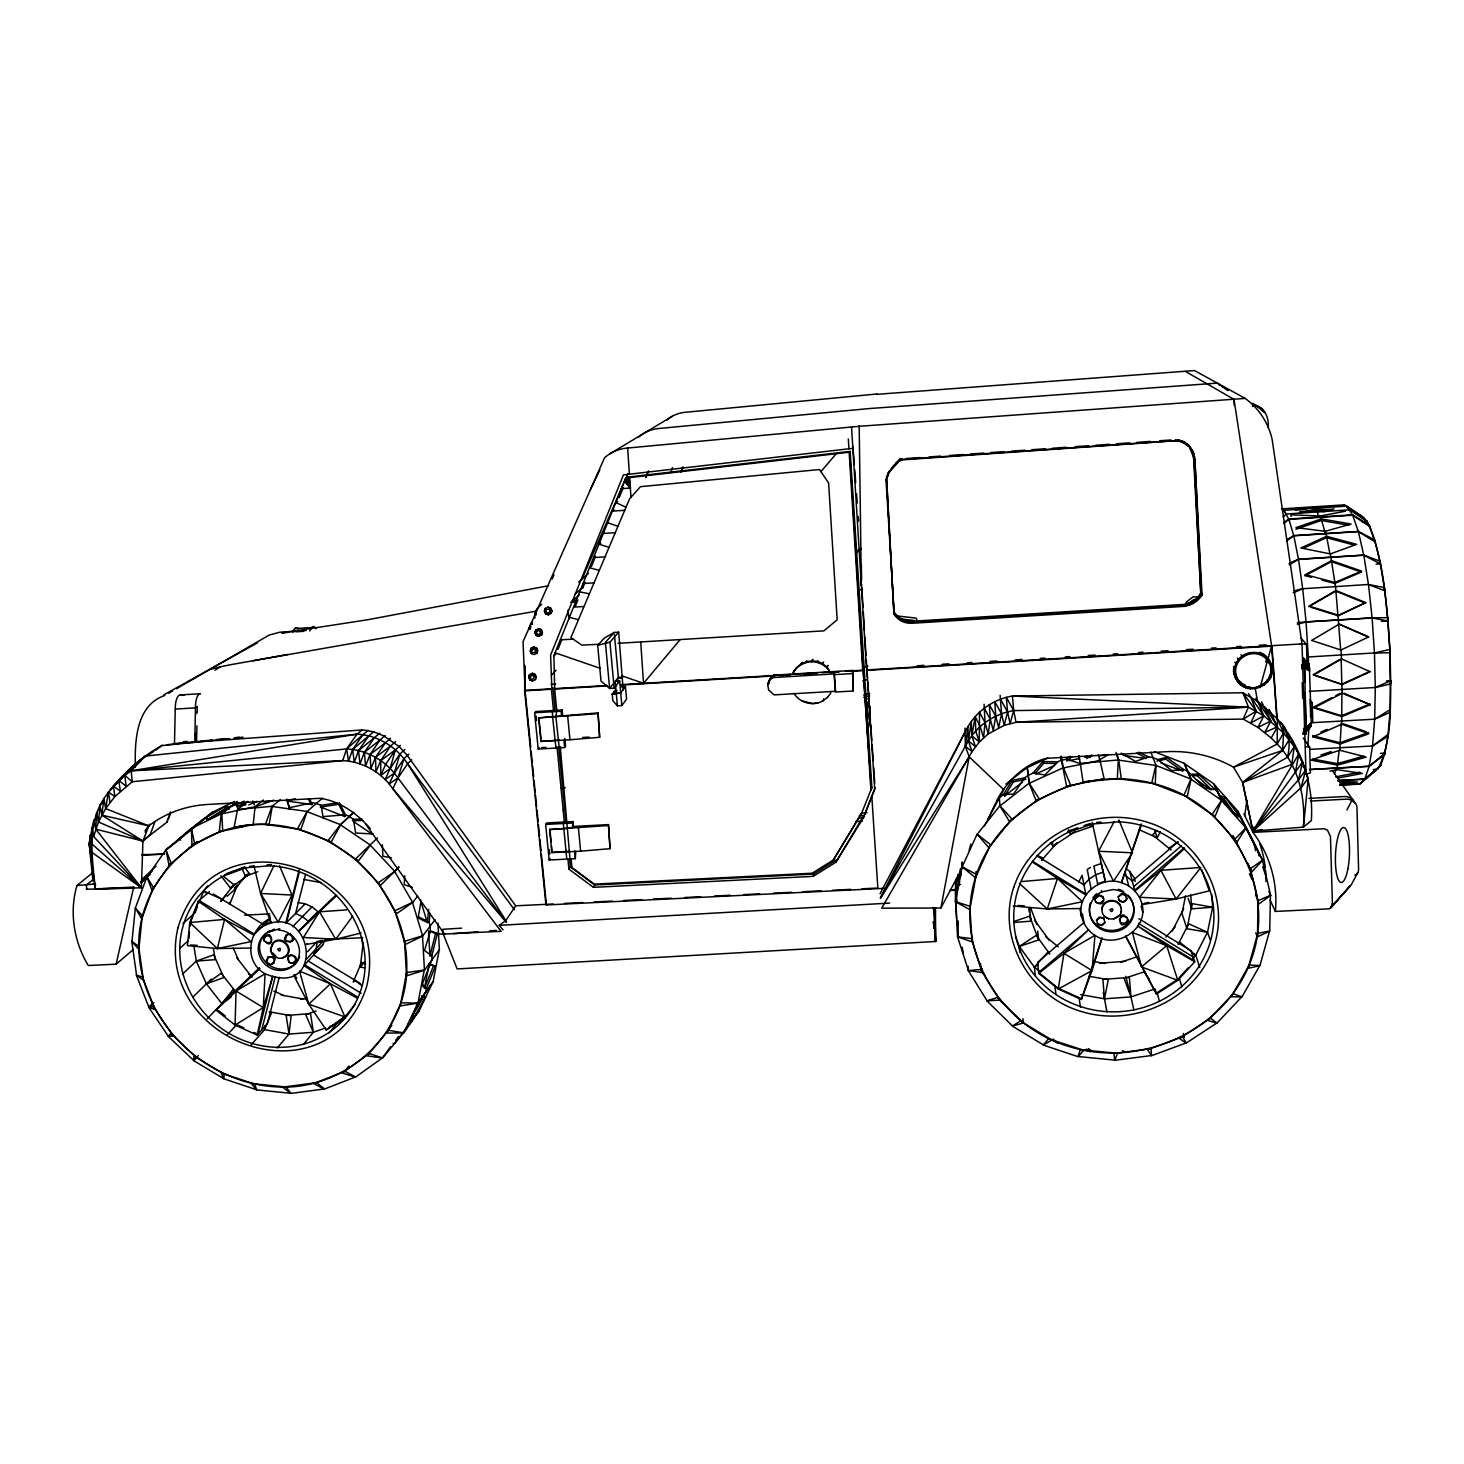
<?xml version="1.0" encoding="UTF-8"?>
<svg xmlns="http://www.w3.org/2000/svg" width="1464" height="1464" viewBox="0 0 1464 1464"><rect width="100%" height="100%" fill="white"/><g stroke="black" fill="none" stroke-linecap="round" stroke-linejoin="round"><path stroke-width="1.5" d="M982.161 968.491L982.289 972.572L968.473 970.577L957.548 936.869L957.639 920.929M956.706 899.903L955.571 882.719L955.406 901.623L969.79 906.234L972.114 941.864L957.749 936.96L957.84 921.021M263.612 939.833C272.396 922.704 275.635 954.565 263.612 939.833L263.612 938.808M268.607 956.706L267.272 957.968C286.596 950.923 263.74 977.11 267.875 957.346M263.868 940.821L267.601 942.853L270.547 942.322C273.695 939.119 268.681 933.831 265.167 936.356M273.53 963.202C276.385 959.89 271.517 954.857 268.022 957.31M288.335 934.471L289.945 933.959C303.597 944.884 273.64 943.475 288.902 933.886L286.413 935.093M285.626 940.492L286.249 935.148M287.676 959.542C287.237 951.216 300.651 956.12 294.758 961.976L292.105 963.257L289.177 962.251L287.969 957.584M286.358 941.279L290.878 941.498L292.471 940.163L291.995 936.265L289.378 934.563M295.856 960.53L295.289 961.153C297.119 957.255 291.281 953.412 288.5 956.742L290.714 955.04M370.337 828.661C357.216 813.618 340.106 801.082 319.866 798.301L207.595 804.468C186.459 805.621 165.615 812.941 148.779 825.861L142.923 841.086L141.386 887.806L95.306 888.776C92.47 859.203 86.486 825.019 103.907 798.539C119.279 776.872 139.135 758.004 162.522 745.194M1303.564 658.031L1308.779 663.924L1309.42 667.419L1311.232 722.813C1312.385 727.443 1303.582 735.788 1306.236 727.333L1305.193 693.314M1305.851 734.05L1304.772 668.755L1303.399 658.05M1341.939 692.435L1341.646 724.259L1312.934 736.886L1312.659 735.678L1339.999 742.76L1368.584 732.586M1343.934 693.259L1370.304 704.733L1341.902 716.573L1313.867 707.936L1342.25 693.222L1341.829 684.2L1313.245 674.666L1339.286 659.788M996.398 801.119C1006.884 781.172 1024.196 763.915 1046.54 758.315L1166.277 751.709C1189.537 750.428 1213.144 755.772 1233.475 767.173L1242.643 782.417L1252.964 831.149L1303.418 827.105C1305.559 797.13 1298.568 766.02 1277.175 744.005L1277.395 718.952L1257.905 701.585L1242.881 692.783L1012.411 696.041C993.983 699.023 977.33 710.607 967.905 726.693L880.084 893.699M524.698 665.095L525.064 690.386L530.737 747.281M135.365 767.008C134.706 741.864 135.713 705.282 164.828 695.473M194.767 742.376L195.462 707.862A16.452 5.746 86.4 0 1 200.44 693.698L180.383 694.924A16.433 5.893 86.4 0 0 175.259 709.07L174.49 743.566L194.767 742.376L196.597 740.93L196.908 725.87M197.164 712.95L197.292 706.508L195.462 707.862L175.259 709.07M767.74 684.749L768.673 690.093L774.127 694.888L835.596 691.264L834.352 673.898L772.791 677.576L769.899 679.827L767.74 684.749L769.936 678.875L773.834 675.16L852.652 670.439L853.091 690.99L835.395 692.033L834.132 674.648L835.066 671.5M768.765 684.109L768.801 682.297M1257.43 936.814L1258.143 900.635L1270.477 895.291L1269.709 931.196L1257.43 936.814L1255.746 932.861M1237.995 681.876C1221.488 660.612 1261.291 638.871 1270.953 663.631C1279.646 683.761 1247.474 699.152 1236.934 680.211L1241.417 685.244M1380.552 753.374L1385.036 753.137L1369.188 766.331L1309.365 769.552L1369.151 766.239L1372.555 745.981L1374.659 719.19L1375.318 687.494L1390.8 680.742L1390.013 712.327L1374.623 719.19L1311.323 722.74M1270.844 669.798L1270.935 666.614L1272.124 668.243M216.69 1009.208L259.805 968.29L236.052 991.018L235.082 1025.093L257.225 1035.103L267.4 1023.647L279.24 977.311M524.826 666.358L524.643 690.843L545.944 904.972L884.494 888.337M524.862 670.146L525.064 690.386L551.837 688.794L550.61 655.085L623.426 474.885A101.309 8.034 -7.3 0 0 629.41 474.208L852.853 448.332M1150.814 752.002L1155.993 765.288L1155.279 783.771L1117.325 778.519L1118.295 760.091L1115.971 752.404M86.23 889.215L133.846 888.191L133.7 887.056L95.178 889.032L95.434 883.982L92.873 884.128M257.225 1035.103L263.282 1007.58L265.094 973.798C243.39 961.61 247.928 930.518 268.37 919.337L264.014 924.864L213.305 894.01M1307.919 745.048L1308.908 727.297M880.468 897.981L968.345 740.894L971.309 721.478L971.821 735.77L979.288 741.992L979.526 712.199L985.052 722.63L988.255 733.922L979.288 741.992L972.078 751.581L881.694 908.174L940.913 908.009L962.214 867.896M404.741 875.783L404.21 884.64L412.281 887.367M1341.335 723.07L1339.706 750.208L1310.811 760.109L1337.492 765.123L1366.168 757.108L1339.706 750.208M289.707 807.616L289.561 809.482L286.688 799.106L289.707 807.616L312.29 802.766L316.462 803.352M295.106 798.63L286.541 800.936L312.143 804.596L309.746 799.234M1083.506 922.924L1037.592 962.324L1038.763 973.322L1058.271 989.042L1081.365 999.473L1092.034 970.595L1094.962 935.368C1085.702 929.695 1081.018 919.246 1080.121 908.723M1095.127 898.237L1095.145 899.884L1096.133 896.352L1099.116 895.016L1102.209 896.059L1103.527 898.42L1102.923 896.865M1096.481 920.124L1097.909 924.608L1102.081 925.468L1104.972 922.448L1103.545 917.965L1099.354 917.105L1096.481 920.124L1100.58 917.525L1104.259 918.77M91.134 851.774L90.073 835.267L92.067 844.087L141.386 887.806L95.764 829.155L93.824 819.84L89.121 843.227L91.134 851.774L141.386 887.806L93.623 836.53L98.491 822.018L99.973 805.346L103.23 802.181M1095.713 901.312C1098.933 908.211 1105.869 895.675 1103.252 901.549C1101.477 907.607 1093.37 899.39 1095.822 901.897M1118.185 896.883L1119.631 901.367L1123.84 902.227L1126.731 899.189L1125.285 894.705L1121.095 893.845L1118.185 896.883L1122.339 894.248L1126.017 895.511M1128.122 920.069C1117.782 902.318 1117.124 937.692 1127.975 919.447L1128.03 921.131M1126.585 898.585L1126.676 897.524L1126.731 899.189M1330.721 907.991L1350.357 885.647L1329.404 908.833L1275.4 911.432A126.032 119.59 -4 0 0 1253.019 832.376L1242.643 782.417L1287.478 757.291C1290.406 744.737 1290.187 731.744 1280.597 722.246M1305.467 772.406L1308.285 778.134L1303.418 827.105L1311.341 820.609C1313.446 789.133 1304.699 759.139 1287.862 732.878L1302.539 761.847L1298.623 779.726L1252.964 831.149L1261.95 829.521M195.737 714.121L195.938 712.144M263.428 800.021L255.065 806.719L253.217 824.525L219.216 831.753L221.265 813.929L236.893 801.869M250.966 948.068L217.349 948.562L187.41 945.616L189.808 922.54L198.28 901.238L209.407 891.631M188.874 938.589L189.533 932.293M190.192 926.017L190.613 921.826L199.086 900.543L254.443 934.233M430.013 913.481L429.098 922.155L430.306 926.145M229.866 902.172L229.61 904.569L237.406 885.171L234.258 887.953M420.937 901.934L418.338 916.684L429.098 922.155L427.305 922.576L428.696 909.565M958.719 885.5L960.091 872.818M957.95 874.594L955.663 892.162M270.547 949.166L273.75 942.395L273.018 943.127C280.85 933.666 295.71 948.416 285.919 956.12L286.615 955.388C281.472 961.683 270.511 956.98 270.547 949.166L272.359 944.134L271.645 944.866M265.057 1025.55L264.6 1029.613L250.692 1045.351M288.005 953.65L287.292 954.382C291.702 946.988 282.241 937.747 274.848 941.828L275.561 941.096M277.208 1047.986L289.03 1034.06L291.153 1015.723L269.175 1011.752L271.517 1012.814L264.6 1029.613L289.03 1034.06L313.387 1032.248L325.74 1027.929M253.949 1032.449L257.957 1034.261L272.78 976.177L263.282 1007.58L235.082 1025.093L215.903 1010.014L236.052 991.018L265.094 973.798C329.217 1000.077 311.814 893.168 258.103 929.366M958.499 887.623L956.559 887.276L958.572 884.128L960.439 868.5M364.536 967.85L360.254 967.082L363.163 943.127M1244.729 815.649L1246.907 800.003M1339.121 750.849L1337.053 767.959M1081.237 998.649L1058.161 988.218L1038.671 972.517L1088.704 929.658L1063.925 953.339L1058.271 989.042L1092.034 970.595L1102.081 937.875L1081.365 999.473M871.757 795.721L877.851 888.026L861.948 888.813M98.491 822.018L96.606 812.447L95.764 829.155L142.923 841.086L98.491 822.018L105.646 808.567L108.373 792.116L114.906 796.526L132.291 781.739L342.686 760.603C360.565 761.426 377.749 770.229 389.204 783.954L501.072 931.324L443.299 934.087L442.787 929.292L461.691 928.158M567.959 859.478L568.892 869.14L593.396 887.33L813.215 876.369L835.926 862.186L863.431 817.681L875.069 787.504M984.082 704.257L985.052 722.63L983.57 737.746L980.203 726.583L975.207 716.646L971.821 735.77L968.345 740.894L972.078 751.581L965.38 746.329L964.977 728.084M1311.506 577.31L1305.174 575.645L1305.357 574.638L1331.618 560.675L1361.63 571.088L1334.894 582.471L1305.357 574.638M1287.478 757.291L1294.249 746.658L1283.599 732.933L1277.395 718.952L1282.903 725.705L1289.198 739.595L1282.592 750.446L1242.643 782.417L1291.797 764.464L1294.249 746.658L1292.255 740.418L1298.714 754.088L1252.964 831.149L1295.512 771.967L1298.714 754.088L1296.043 748.287L1305.742 769.881L1301.075 787.705L1252.964 831.149L1253.824 826.977M956.523 878.583L955.589 901.769L957.749 936.96M976.14 875.527C952.387 946.403 998.558 1025.935 1069.086 1046.559C1140.566 1068.921 1225.148 1031.315 1251.189 959.908C1277.688 888.191 1231.114 805.731 1158.921 785.052C1086.27 762.616 1000.443 802.199 976.14 875.527L976.049 871.446M962.013 866.743L955.589 901.769L969.772 909.638L976.323 874.356L962.013 866.743L962.013 862.186M958.883 885.5L959.67 881.255M960.439 877.009L961.226 872.764M940.913 908.009L969.205 756.833L965.38 746.329L967.905 726.693L968.345 740.894L975.445 746.603L971.821 735.77C981.886 722.393 997.204 713.261 1013.71 710.607L1248.463 707.149L1263.78 715.823L1283.599 732.933L1282.592 750.446L1233.475 767.173L1277.175 744.005L1283.599 732.933L1282.903 725.705M428.732 966.185L424.542 988.09L426.372 988.529L435.32 966.258L429.153 963.989L435.32 966.258M425.621 992.446L426.372 988.529L422.419 984.009L431.88 959.78M237.571 809.464L234.057 827.508C317.725 808.677 405.876 878.382 406.772 964.172C408.676 1034.042 343.985 1092.217 275.067 1086.764C204.137 1082.445 142.045 1021.982 138.897 950.465C135.091 880.01 199.379 819.749 269.065 824.525L272.322 806.261L237.571 809.464L247.855 801.394M1101.898 908.924C1102.301 898.109 1119.795 897.414 1121.095 908.174L1120.93 907.46C1124.755 919.776 1103.673 923.912 1102.099 911.303L1102.063 909.638C1102.392 900.452 1116.245 897.798 1120.253 905.923L1120.088 905.21M1141.957 903.819C1148.874 929.439 1116.08 949.752 1094.962 935.368L1063.925 953.339L1038.763 973.322M835.926 862.186L863.797 815.539L859.258 815.613M1185.566 895.822L1181.979 913.499L1186.975 928.707L1207.507 932.275L1210.362 940.272M1186.975 928.707L1192.08 903.654L1212.686 907.223L1207.507 932.275L1195.722 955.169L1192.794 958.371M867.072 709.345L868.957 700.524L866.176 713.59M867.127 707.021L869.067 698.035M866.505 724.332L870.33 706.563M867.274 732.933L870.165 719.538M1154.126 751.673L1184.358 763.33L1191.092 779.049L1187.231 796.745L1151.711 783.039L1155.81 765.434L1118.295 760.091M299.095 870.092L285.681 923.455L305.153 903.819L311.96 906.893L317.834 911.541L298.748 931.397L336.665 895.437M863.431 817.681L874.74 789.553L866.285 659.697M92.543 872.8L76.97 885.537C69.046 911.981 74.005 942.084 88.279 965.508L116.114 964.19L133.7 887.056M559.211 747.848L555.899 716.866L556.741 710.314L554.691 689.05L553.886 655.707L625.677 478.142L627.525 477.118L850.145 451.388L871.885 787.522L870.897 790.157L862.497 658.434M863.193 670.512L863.98 667.053L867.878 666.102M813.215 876.369L813.764 874.026L836.383 859.899M1200.791 593.121L1199.821 594.567A24.193 23.772 -19.8 0 1 1188.914 603.022L1183.864 604.412L911.889 621.285A20.185 20.112 -28.9 0 1 894.339 612.3L893.973 614.24L886.525 477.465L893.973 614.24A20.295 20.222 -28.1 0 0 911.633 623.298L1185.053 606.316L1190.122 604.943A24.321 23.9 -19.7 0 0 1201.084 596.434L1202.054 594.988L1194.862 458.982L1193.343 451.845L1188.658 445.257L1193.508 457.043L1200.883 594.75L1202.054 594.988L1200.791 593.121L1194.002 455.945L1190.25 447.069L1189.774 448.204M1185.199 606.444L1186.279 602.033L1193.306 596.708L1197.607 597.184M217.349 948.562L189.808 922.54L224.596 919.41L251.003 941.608L217.349 948.562L224.596 919.41L198.28 901.238M430.123 926.035L430.398 930.866L437.388 933.465L431.807 955.846L432.045 959.908M430.398 930.866L424.505 950.465L431.807 955.846L429.94 955.827L435.54 933.446L437.388 933.465M286.413 922.723L299.333 872.013M853.091 690.99L852.652 670.439M261.653 1030.125L275.323 976.58M305.592 874.319L295.563 913.499L302.462 916.61L308.428 921.332L335.86 895.291M889.343 472.25L890.496 470.31C909.162 451.132 898.109 457.903 889.343 472.25L886.8 478.508M899.72 460.52L890.496 470.31M969.095 850.401L970.888 844.087M1265.793 661.966L1267.019 657.611M897.816 461.746L898.256 462.221M861.637 584.795L861.363 585.746L859.185 425.804M404.814 749.568L399.873 754.07L394.292 773.102L389.204 783.954L397.988 778.006L407.596 763.696L411.677 759.871M896.023 463.118L896.462 463.594M823.774 698.767L823.171 700.798L827.544 697.303M894.339 464.637L894.797 465.095M892.784 466.266L893.223 466.723M408.859 754.161L403.954 758.718L397.988 778.006L392.81 788.712L506.032 922.082M891.338 468.023L891.796 468.462M1334.637 773.541L1335.809 769.771M1329.934 771.162L1336.614 769.607L1337.09 768.051M830.125 671.793L826.849 667.73L827.434 665.846M886.525 477.465L888.062 473.22L888.337 474.263M885.793 480.32L886.287 480.704M887.495 476.367L888.062 473.22M1081.585 916.903C1076.26 894.815 1100.727 875.454 1121.442 882.664L1141.463 824.616M826.849 667.73L822.347 664.436L822.951 662.57M534.909 632.704L535.806 629.978L538.624 628.678L541.296 629.666L542.522 632.283L541.625 635.01L538.807 636.309L536.153 635.321L534.909 632.704L535.806 629.978M533.61 646.997L536.556 647.93L537.8 650.547L536.904 653.273L534.086 654.573L531.414 653.584L530.188 650.968L531.084 648.241L533.903 646.942L531.084 648.241M536.025 632.668L538.423 630.124L540.893 632.393L538.496 634.955L536.025 632.668L536.812 634.333M531.414 653.584L530.48 650.913L531.377 648.186M545.56 613.782L548.506 614.715L545.56 613.782L544.315 611.147L545.23 608.42L548.048 607.139L550.702 608.109L548.048 607.139M531.304 650.949L533.701 648.387L536.153 650.675L535.586 652.395L532.091 652.615L531.304 650.949L533.701 648.387M545.852 613.745L544.608 611.11L545.23 608.42M548.14 613.361L546.237 612.776L546.017 609.372L549.531 609.17L549.732 612.574L547.92 613.398L549.732 612.574M533.482 648.442L535.165 649.064L535.586 652.395M538.624 628.678L541.003 629.703L542.247 632.338L541.625 635.01M549.531 612.592L550.318 610.836M528.65 677.301L529.547 674.575L532.384 673.275L535.037 674.264L536.282 676.88L535.367 679.607L532.548 680.925L529.895 679.937L528.65 677.301L529.547 674.575M536.556 647.93L536.904 653.273M529.767 677.301L532.164 674.739L534.635 677.027L532.256 679.589L530.554 678.948L530.352 675.563M548.231 614.752L551.05 613.471L551.946 610.726L550.427 608.146M532.384 673.275L534.744 674.337L535.989 676.954L535.367 679.607M1013.271 906.051L1047.236 908.979L1057.502 878.455L1032.321 861.948M344.845 816.528L338.788 804.322L339.373 802.62L345.449 814.808L344.845 816.528L320.433 807.03L321.019 805.31L337.324 802.931M323.343 818.266L321.019 805.31L316.315 803.48M792.738 674.026L794.092 670.567L793.36 672.452C797.99 664.29 808.055 660.173 817.132 662.405L817.772 660.538M1141.17 823.921L1121.442 882.664C1131.526 885.903 1139.687 894.175 1142.158 904.551L1176.104 899.024L1209.337 890.826L1201.615 869.598M1369.188 766.331L1364.759 779.068L1359.635 783.972L1339.597 785.033L1359.672 784.118L1376.069 770.375M811.587 661.746L812.246 659.88M1385.036 753.137L1380.406 766.038L1364.759 779.068L1337.657 780.641M271.938 806.426L265.423 824.397L300.852 829.502L307.147 811.477L271.938 806.426L280.502 799.582M155.001 821.524L150.353 834.26L142.484 841.818M166.731 822.311L170.556 811.88M168.195 819.712L170.501 813.453M806.078 662.515L806.756 660.667M529.382 627.47L530.7 626.921L529.382 627.47L531.212 623.225L531.999 623.92M530.517 627.617L529.584 629.044L530.334 626.317M531.212 623.225L529.968 626.574M530.114 627.818L529.84 625.75M833.455 859.88L861.454 813.453L833.455 859.88L812.099 873.239L594.293 884.128L571.985 867.548L571.18 859.423M534.635 618.247L535.147 616.875M1095.237 898.823L1099.226 895.602L1103.051 897.469M800.973 664.674L801.686 662.808M1097.177 923.802L1101.953 924.845L1104.972 922.448M1127.298 917.452L1123.638 916.189L1120.674 917.525L1119.557 920.472L1119.503 918.806M1127.005 922.997L1127.884 920.508M672.525 467.675L670.787 472.634M1175.574 439.639L1175.116 440.792L902.099 459.916L900.14 460.995M1186.371 444.782L1184.358 443.427L1184.834 442.274L1178.008 439.859L1175.116 440.792L1177.55 441.012L1178.008 439.859L1182.674 441.195L1187.487 444.214L1186.371 444.782L1188.182 446.392M194.877 913.06L197.274 907.039M198.884 903.032L203.679 890.99L207.632 885.885M1177.55 441.012L1180.991 440.938M226.389 894.943L220.771 901.403L233.856 884.64L223.425 876.405M860.429 816.217L871.885 787.522M582.544 588.418L585.069 582.178L583.111 583.496L594.018 582.892L629.593 498.803L640.482 486.67L819.492 469.541L828.606 482.937L837.17 619.803L823.903 630.856L618.101 643.318M591.401 566.458L595.5 556.357L593.561 557.583L604.998 556.906M557.949 649.357L561.682 640.134M575.572 605.693L577.877 600.002M433.509 965.837L424.542 988.09L421.907 985.071M1184.358 443.427L1182.198 442.329L1183.296 441.744M619.254 497.577L623.261 487.695L621.413 488.665L630.362 488.079L629.099 477.667L625.714 478.051L630.362 488.079L624.451 481.162L626.281 480.229M680.595 472.36L682.865 466.833M681.016 471.683L682.535 468.004M314.284 953.247L322.867 944.792L324.88 939.961M1221.69 800.369L1214.974 816.601L1183.955 795.227L1190.891 779.141L1184.156 763.421L1214.059 784.027L1221.69 800.369L1190.891 779.141M594.018 582.892L570.887 637.645L581.867 645.13L599.984 644.215M534.836 613.672L536.904 608.786L541.662 604.248M1157.072 761.372L1157.841 759.56L1166.497 757.327L1183.498 769.46L1187.67 771.071M1191.129 450.217L1192.263 449.668M1159.232 760.804L1165.728 759.121L1166.497 757.327M772.791 677.576L773.834 675.16M581.958 579.177L627.946 473.604M771.235 678.564L772.297 676.13M145.192 830.527L148.779 825.861L105.646 808.567L114.906 796.526L113.369 786.095L145.192 756.083L357.015 734.159C373.192 734.965 388.674 742.468 399.873 754.07L390.156 768.527L380.732 775.517L385.618 764.354L395.39 749.842L400.386 745.359M768.124 682.974L769.936 678.875M769.899 679.827L770.979 677.393M1192.208 452.376L1193.343 451.845M1194.148 454.151L1192.995 454.663L1192.703 451.26M1306.034 774.035L1302.008 643.886L1272.143 439.42A74.28 71.754 -33.1 0 0 1245.169 398.409L858.892 426.317L627.653 448.039A40.498 39.62 55.7 0 0 604.522 457.793L523.032 641.689L525.064 690.386L524.99 682.974M1186.133 604.961L1189.482 603.918A24.266 23.827 -19.7 0 0 1200.407 595.445L1201.395 594L1194.862 458.982L1193.508 457.043L1194.661 456.53M552.148 579.067L553.996 574.913M1193.709 459.476L1194.203 458.36L1201.395 594M589.864 490.714L599.819 469.871M535.787 615.301L536.519 613.672M962.159 866.908L977.092 834.151L990.579 844.691L975.463 877.668L962.159 866.908L962.141 862.351M424.469 970.193L422.492 935.862L404.522 941.279L406.553 975.848L424.469 970.193L439.255 949.788L433.051 982.033L417.972 1003.151L401.099 1002.803L386.862 1033.072L403.661 1032.998L417.844 1002.986L432.923 981.868L419.088 1011.13M412.409 1015.54L418.978 1001.632M987.706 819.822L995.74 802.748M411.476 1021.909L425.402 997.002L423.737 996.197L412.592 1015.595M425.493 992.281L412.317 1015.449L413.159 1018.358L411.476 1017.535M1310.994 607.322L1338.279 615.795L1365.747 602.601L1335.955 590.523L1309.127 606.096L1338.535 615.228L1365.747 602.601M269.632 915.439L270.803 922.704L260.574 893.479L273.969 865.59M862.571 670.622L863.614 668.517L862.68 670.183L849.157 452.23L850.145 451.388M887.861 473.86L889.069 471.188M1078.767 882.005L1082.134 875.252L1085.867 894.779L1057.502 878.455L1022.183 881.511M1139.266 829.74L1157.237 837.847L1160.293 831.79M279.514 865.865L291.977 895.016L278.215 922.119L260.574 893.479L253.986 865.865M1346.953 810.031L1351.858 800.405M880.303 897.926L965.014 732.201M1172.188 931.141L1183.662 908.687M1118.88 819.986L1132.459 852.798L1113.482 881.273L1098.586 851.261L1114.086 821.78M1357.823 872.581L1351.382 884.622L1331.105 907.515L1332.368 902.483L1330.465 836.53L1327.482 830.179L1324.188 828.752L1253.019 832.376L1243.851 813.838M984.577 825.769L1003.737 789.663L969.205 756.833L880.651 898.091M353.739 812.337L340.581 824.671L331.303 841.946L297.503 828.789L306.983 811.605L322.501 798.1M1277.175 744.005L1271.228 738.002L1277.468 726.711L1269.142 709.29M876.68 394.347L1194.478 370.557L1245.169 398.409M145.156 832.046L149.639 824.141M593.396 887.33L594.732 884.988L813.764 874.026M610.049 848.681L608.457 824.598L573.357 826.465L572.369 827.965L549.604 829.557L551.891 852.652L580.641 851.17L610.049 848.681L608.457 824.598M198.116 824.36L202.233 819.95L225.2 806.444L228.677 807.231L232.3 805.456M1028.204 775.133L1024.727 777.86L1013.454 794.147L1003.444 794.458L1004.707 795.958L1013.381 781.849L1025.971 779.36L1024.727 777.86L1012.136 780.367L1003.444 794.458L999.363 797.66M568.892 869.14L570.338 866.871L569.587 859.148M573.357 826.465L572.882 821.56L546.712 822.951L545.651 824.433L549.165 860.027L575.334 858.673L575.755 851.408M265.021 936.411L263.886 937.857M346.639 909.876L319.518 911.798L303.432 937.472L335.714 939.266L361.151 932.989M1246.01 828.002L1236.897 842.129L1212.174 814.368L1221.47 800.405L1213.839 784.082L1237.684 810.891L1246.01 828.002L1221.47 800.405M531.963 623.572L530.627 624.14M838.89 672.049L830.271 672.562L827.068 667.053L828.13 665.406M531.56 623.774L532.493 622.346M352.458 820.81L353.446 819.309L361.864 819.017M794.787 670.183L793.598 671.848C799.051 661.783 812.703 657.94 822.603 663.668L823.683 662.039M549.165 860.027L550.208 858.453M399.873 754.07L403.954 758.718L394.292 773.102L385.16 779.543L390.156 768.527L395.39 749.842L380.732 760.621L375.955 771.894L375.516 757.346L385.453 742.724L390.54 738.295M553.172 903.983L515.694 905.813L505.83 920.527L499.279 925.358L503.012 929.914M551.891 852.652L551.544 845.936M572.369 827.965L572.882 821.56M395.609 741.589L390.577 746.036L380.732 760.621L380.732 775.517M385.197 735.514L380.073 739.906L370.044 754.564L365.543 766.056L364.371 752.331L374.473 737.618L379.652 733.244M309.673 630.929L312.033 627.507A14.018 4.172 85.9 0 1 315.95 628.806M165.908 849.797L171.032 862.79L151.963 890.277L147.004 877.119L165.908 849.797L180.255 838.835M373.961 731.543L368.745 735.898L358.534 750.629L354.306 762.25L352.604 749.495L362.889 734.727L368.178 730.39M811.88 660.904L813.014 659.276M1295.512 771.967L1302.539 761.847L1299.19 756.412M563.219 810.617L564.665 808.549M361.681 730.353L357.015 734.159L346.62 748.928L342.686 760.603L131.156 770.796L124.806 775.389L126.087 786.186L118.859 780.513L133.132 765.928L140.599 761.207M403.661 1032.998L418.997 1010.947L410.743 1020.811M292.397 632.027L294.831 628.587L312.033 627.507M382.415 1058.124L403.57 1032.815L388.418 1030.308L367.135 1055.819L382.415 1058.124L390.504 1046.705M801.266 663.887L802.437 662.259M643.19 683.743L679.991 639.768M1298.623 779.726L1305.742 769.881L1303.052 766.477M389.424 1028.661L391.895 1025.257M599.654 737.289L598.044 712.913L538.606 717.872L540.93 741.424L569.953 739.778L599.654 737.289L598.044 712.913M615.521 689.873L612.227 694.137L612.83 700.707L617.405 705.831L621.852 705.557L626.574 699.115L625.439 686.634L621.047 686.891M1118.441 899.591L1122.577 901.824L1126.347 900.195M307.147 943.658L306.433 944.408L335.714 939.266L352.714 916.171M1310.866 723.911L1312.787 721.331L1312.22 702.757L1309.914 699.755M344.937 1071.3L355.478 1076.955L324.331 1089.124L313.57 1083.58L344.937 1071.3L348.926 1065.938M827.508 697.431L830.838 692.929M1301.075 787.705L1308.285 778.134M625.439 686.634L620.699 692.911L612.245 694.101M1190.58 775.719L1191.788 774.127L1198.595 774.127L1217.828 792.079M1192.849 775.7L1197.406 775.7L1198.595 774.127M411.402 1021.726L394.822 1043.027L393.011 1043.722M395.792 1040.135L398.556 1036.549M340.398 824.763L328.174 840.482L358.387 860.942L370.41 845.094L340.398 824.763L353.556 812.41M422.675 935.972L412.445 902.373L394.932 910.736L405.272 944.536L422.675 935.972L435.064 919.667M246.611 874.447L235.045 889.252L227.158 896.279M623.133 689.709L618.686 632.173L614.258 632.448L604.321 638.048L597.696 645.386L601.009 681.016L609.628 688.446L614.148 688.172L619.675 681.089L615.209 681.346L617.405 705.831M562.615 714.999L562.121 709.985L535.714 711.541L534.616 712.767L538.203 749.056L564.61 747.555L565.616 746.256L564.884 738.497M1184.614 848.461L1160.879 870.311L1139.486 897.286L1176.104 899.024L1199.474 869.232M614.459 634.699L618.357 677.356L609.628 688.446L605.382 642.422L614.258 632.448M193.815 945.744L196.322 961.098L206.387 983.826L221.851 1003.645L233.087 989.444L235.118 991.055L221.21 973.231L206.387 983.826L192.791 997.185M329.125 1032.944L336.025 1024.324L344.845 1018.157M133.132 765.928L109.983 790.523M296.735 978.409L294.41 974.512L293.697 975.28L308.739 1004.158L326.216 1030.015L343.729 1017.407M354.965 1004.524L344.937 1016.913L326.216 1030.015M303.396 1044.436L313.387 1032.248L310.533 1013.637L286.139 1015.467L289.03 1034.06M360.254 967.082L364.518 961.939M398.72 867.054L394.694 871.538L378.334 882.701L396.451 913.792L412.665 902.428L417.643 896.133M538.203 749.056L539.283 747.756M820.92 471.628L836.932 452.907M540.93 741.424L559.321 740.052M1035.231 773.248L1043.686 763.293L1056.532 763.494M1028.186 775.353L1032.962 773.157L1042.844 761.573L1057.832 761.774L1061.894 759.908M561.572 716.225L561.096 711.211L562.121 709.985M597.696 645.386L609.939 642.147L618.686 632.173M1057.081 842.733L1041.581 860.283L1042.734 857.922L1037.098 855.379M1035.231 975.463L1034.389 967.155L1047.675 952.314L1049.743 953.979L1036.183 935.368L1019.292 946.476L1019.786 952.533M1156.78 830.417L1152.644 835.029L1170.999 849.962L1169.443 847.784L1178.172 842.056M377.438 837.939L355.642 858.819L380.53 885.372L398.94 867.054M1113.665 919.044L1119.74 915.073M322.867 944.792L304 965.581L330.425 983.808L357.344 998.192M1165.802 937.161L1175.116 926.913M306.726 958.957L322.885 941.261M1179.069 977.806L1188.311 967.704M1138.937 918.697L1191.202 950.868L1194.734 961.775L1177.77 980.313L1156.414 994.038L1125.615 936.1L1156.194 993.214L1175.757 980.642M524.643 690.843L551.416 689.233L552.934 687.586L555.002 708.759L552.422 711.705L552.623 717.067L555.954 748.049L557.015 746.732L564.317 822.018M307.568 951.746L317.102 941.389L316.279 948.507L313.57 955.04L360.236 983.46M293.111 963.074L294.593 962.013L293.678 962.452M227.323 1034.774L235.96 1025.459M291.062 963.166L292.105 963.257M289.177 962.251L290.055 962.818M288.445 961.464L288.262 958.92M195.078 1058.929L198.317 1055.636M1232.944 835.45L1251.738 871.867L1262.627 860.32L1253.623 842.239M109.873 790.542L127.752 771.601L133.389 768.014M281.966 958.17L284.803 956.669L284.108 957.419M551.434 675.124L556.064 670.238M145.192 756.083L131.156 770.796L132.291 781.739L124.806 775.389L138.952 760.749L153.811 751.38M270.895 964.465L273.384 963.239M268.864 964.044L269.852 964.392M290.293 942.102L292.526 940.4M267.967 963.458L269.449 963.422M275.177 956.962L275.891 956.212L272.56 952.863L271.847 953.595M266.466 959.762L266.466 960.768M207.065 1018.871L234.313 990.817M270.913 951.454L271.279 948.434M1234.738 839.348L1245.773 828.002L1237.446 810.873L1253.843 842.294M292.69 926.621L311.96 906.893M1057.832 761.774L1044.948 774.913L1032.962 773.157M127.752 771.601L113.369 786.095L120.268 791.127L118.859 780.513L138.952 760.749M278.398 930.043A21.191 19.636 37.4 0 1 298.4 958.115A21.191 19.636 37.4 0 1 265.972 965.051A21.191 19.636 37.4 0 1 268.132 932.239L279.734 928.688M273.073 930.464L274.409 929.109L268.132 932.239M264.417 937.015L266.668 935.313M1305.815 731.341L1310.866 726.364M1305.888 731.122L1310.921 726.144M207.98 982.271L211.164 979.141M269.742 919.264L253.693 934.965L224.596 919.41M1305.961 730.847L1310.994 725.906M1306.016 730.518L1311.049 725.613M1306.071 730.152L1311.085 725.284M1306.126 729.731L1311.122 724.936M226.682 998.906L259.439 967.814M299.443 930.665L335.476 896.151M1306.163 729.273L1311.158 724.534M148.724 1007.305L153.354 1006.701L173.155 1035.945L168.36 1036.311L148.724 1007.305L153.555 1002.749M148.925 1007.36L155.056 1009.593L142.411 977.055L136.353 975.097L148.925 1007.36L153.757 1002.803M182.524 974.072L196.322 961.098L213.799 954.821L223.827 977.586L206.387 983.826M308.739 1004.158L330.425 983.808L344.937 1016.913L308.739 1004.158L299.553 971.144L330.425 983.808M1306.181 728.779L1311.195 724.094M141.715 879.59L156.136 866.121M140.526 881.969L152.238 871.08M1306.217 728.267L1311.213 723.637M570.942 602.491L579.305 594.768M575.315 598.428L572.058 601.265L576.468 600.899M1306.217 727.718L1311.232 723.143M574.968 594.347L583.02 587.009M180.035 948.141L187.758 941.169M1306.236 727.333L1311.232 722.813M270.017 865.773A95.251 88.169 37.4 0 1 360.382 991.567A95.251 88.169 37.4 0 1 214.915 1023.354A95.251 88.169 37.4 0 1 223.699 875.893L245.915 867.768L270.017 865.773L271.389 864.529L267.015 864.895M578.646 582.105L588.51 573.339M271.298 941.663L269.047 943.347M285.663 935.752L286.999 934.49M241.908 868.262L245.403 876.277L248.788 873.276M272.798 963.861L274.134 962.58M220.918 875.765L230.379 887.989L235.045 883.853M183 923.473L193.175 914.543M362.889 734.727L346.62 748.928L131.156 770.796L357.015 734.159M223.699 875.893L225.181 874.63M1072.087 756.65L1066.89 761.115L1066.487 759.212L1069.964 756.248M1359.635 783.972L1380.9 765.343L1364.796 779.196L1337.639 780.513M165.963 849.998L191.345 828.258L194.602 843.429L169.019 865.279L165.963 849.998L194.639 827.178M201.3 821.78L212.829 811.898L191.345 828.459L192.004 845.332L222.674 830.381L221.796 813.581L237.406 801.522M1177.697 842.074L1132.258 881.072L1126.2 876.149M1133.758 886.653L1181.302 845.881M1134.71 890.222L1184.248 847.802M116.114 964.19L133.297 949.514M141.917 841.397L167.445 821.798M1141.499 966.954L1177.77 980.313L1166.662 945.634L1132.477 932.531L1141.499 966.954L1166.662 945.634L1194.734 961.775M368.745 735.898L352.604 749.495L348.524 761.152L346.62 748.928C365.012 749.788 382.616 758.956 394.292 773.102L506.233 921.899M1283.104 516.81L1286.472 514.01L1349.771 509.82L1367.321 521.642C1385.658 562.926 1386.646 609.427 1390.159 653.804C1389.025 691.923 1395.668 734.214 1377.789 769.277L1373.378 769.515M374.473 737.618L358.534 750.629L359.998 763.897L364.371 752.331L380.073 739.906M856.129 551.891L860.704 548.158M856.257 552.825L860.85 549.091M1219.475 797.258L1221.031 795.995L1225.514 797.734L1241.783 819.328M1220.976 797.843L1223.977 798.978L1225.514 797.734M180.639 840.116L179.358 838.671L199.214 822.548M1237.318 817.315L1238.873 816.052L1232.34 812.081L1217.609 792.134M1283.763 523.526L1288.906 519.409L1352.645 515.2L1370.03 526.766L1363.972 517.542L1346.825 506.123L1284.001 510.296L1288.906 519.409M92.799 879.956L86.339 885.061L86.815 889.197M1200.846 867.475L1160.879 870.311L1134.911 890.954L1129.696 871.501L1126.713 869.067M169.019 865.279L172.478 862.571M192.004 845.332L195.371 842.697M188.527 848.48L196.89 841.928M140.947 882.646L146.29 878.492M1005.914 784.045L1027.234 767.392L1029.21 783.112L1039.001 798.594L1009.465 821.542L999.949 805.95L999.326 797.441M1004.707 795.958L1022.439 782.124M147.004 877.119L150.188 874.374M140.544 882.664L147.644 877.119M999.949 805.95L1029.21 783.112M385.453 742.724L370.044 754.564L370.886 768.728L375.516 757.346L390.577 746.036M553.886 655.707L555.954 654.115M1188.658 603.479L1194.02 599.398M1369.151 766.239L1384.633 754.582L1388.22 734.233L1372.555 745.981L1309.822 749.367M155.678 750.208L161.809 745.634L229.519 738.588M76.97 885.537L95.434 883.982M191.949 845.789L197.274 841.892M230.379 887.989L249.703 873.99L244.305 866.999M1270.661 895.401L1258.711 904.038L1250.348 868.683L1262.407 860.265L1270.661 895.401L1268.849 891.539M1283.544 522.794L1288.814 519.006L1352.535 514.816L1369.389 525.192L1375.391 542.083L1358.354 531.597L1293.792 535.806L1286.673 540.875M1086.691 758.517L1091.796 754.875M221.851 1003.645L231.129 997.039M1050.42 842.587L1053.055 846.247L1075.107 831.57M215.043 670.219L220.149 666.852L232.136 664.418L536.611 611.092M1090.442 867.402L1087.221 869.543L1091.101 888.904M1015.54 936.594L1019.292 946.476L1034.389 967.155L1038.141 964.703M228.677 807.231L207.046 820.352L206.497 818.083L207.412 819.749L226.096 808.091L229.592 808.915M1372.518 745.945L1387.909 736.374L1390.196 709.619L1374.659 719.19M600.862 543.053L598.941 544.224L609.061 547.316M609.61 453.95L672.232 416.288M1286.49 539.923L1293.792 535.586L1358.336 531.395L1374.842 539.996L1380.442 563.86L1376.069 564.134M1369.901 671.372L1341.829 684.2L1341.152 658.727L1370.231 671.72L1342.14 684.566L1313.537 675.032L1341.463 659.074L1341.353 654.92L1341.006 650.034L1311.634 640.427L1339.322 624.067L1368.694 636.913L1340.713 650.126L1335.534 586.515M1289.29 564.811L1298.513 559.413L1363.771 555.24L1380.442 563.86M1098.183 760.639L1107.955 754.93M176.613 688.684L269.102 635.102L279.716 632.228L306.159 630.362L292.855 631.808M1308.889 606.663L1335.699 591.127L1365.473 603.186M168.763 693.204L172.679 690.953M614.221 510.021L612.355 511.082L624.725 510.314M163.913 694.796L257.554 642.769M617.643 501.53L615.795 502.555L626.025 507.221M572.058 601.265L573.888 600.039M1305.174 575.645L1331.435 561.682L1361.41 572.076L1334.692 583.477L1322.047 580.11M1331.801 697.669L1313.574 707.13L1341.591 715.75L1369.975 703.928M1335.863 695.583L1339.908 693.479M626.482 479.698L624.671 480.649L630.362 488.079L628.532 477.722L630.893 476.733M626.72 479.149L624.89 480.082L630.362 488.079L627.983 477.795L629.794 476.861M631.46 476.678L629.648 477.593L630.966 497.266M628.056 477.063L626.244 477.996L630.362 488.079L625.128 479.497M629.227 476.935L626.83 477.923L630.362 488.079L625.384 478.838M212.847 812.099L234.588 801.448M207.412 819.749L219.509 813.838M191.345 828.459L221.796 813.581M244.268 801.174L236.509 804.816L237.022 806.627L246.721 802.071M1047.968 758.077L1027.216 767.612L1029.192 783.332L1036.036 800.588L1070.513 784.869L1063.395 767.685L1061.162 756.138M1035.89 773.962L1054.538 765.416M1029.192 783.332L1063.395 767.685M1302.722 548.414L1326.494 537.691L1354.346 545.139M1120.216 922.466L1126.145 923.692M1289.089 563.384L1298.513 559.211L1363.771 555.039L1379.966 561.188L1384.761 590.706L1368.474 584.648L1363.771 555.039M1320.857 732.073L1327.006 729.383M248.752 804.926L256.969 801.339M1293.188 592.865L1302.704 588.748L1368.474 584.465L1384.377 587.613L1388.055 620.974L1381.43 621.377M823.207 700.67C813.435 706.673 799.802 703.049 793.927 693.296M613.91 691.96L617.113 690.624M226.243 873.715L244.36 867.091M227.195 873.898L245.33 867.255M245.403 876.277L257.792 871.757M1330.373 553.923L1356.634 544.352L1326.622 536.336L1300.874 547.957L1330.373 553.923L1335.534 586.698M255.194 806.829L273.86 800.113M264.691 924.461L271.535 921.991M316.041 1011.002L305.72 1014.644L313.387 1032.248M329.858 1026.484L336.025 1024.324M1067.567 831.314L1077.87 827.746M1084.037 825.623L1090.204 823.482M1295.915 529.236L1321.205 520.525L1348.875 525.265M1153.083 757.529L1148.618 756.906L1135.478 761.408L1121.223 753.137M1320.876 755.076L1331.197 751.544M1101.257 863.522L1093.846 866.066L1097.78 884.512M1103.216 872.178L1095.694 874.74L1089.124 879.077L1083.964 884.86L1037.39 856.184M1097.616 883.798L1105.247 881.2M1014.589 921.277L1029.668 916.153L1038.653 939.925L1019.292 946.476M1101.715 891.887L1113.006 889.563A22.271 21.155 -2 0 1 1132.331 918.898A22.271 21.155 -2 0 1 1096.664 926.218A22.271 21.155 -2 0 1 1101.715 891.887L1101.44 890.569M1252.379 406.443L1255.838 405.272C1265.042 408.108 1269.233 418.448 1268.153 427.506M1120.509 962.324L1136.705 956.907M1144.665 971.657L1124.096 978.501L1130.958 996.893L1133.868 1009.886M1080.615 994.605L1104.496 998.814L1130.958 996.893L1153.98 989.261M1306.382 774.035L1310.408 772.846L1309.639 747.189L1303.326 738.039M1023.281 1023.007L1012.539 1026.044L986.864 1000.809L997.368 997.533L1023.281 1023.007L1022.933 1018.651M1363.844 756.174L1337.218 763.641L1312.787 759.029M1294.103 590.944L1302.704 588.565L1306.053 621.999L1297.397 624.286M210.047 669.469L220.149 666.852M532.548 680.925L529.895 679.937M862.735 680.815L866.761 679.827M863.486 695.016L869.726 693.515M863.705 697.248L869.653 695.803M864.821 699.243L869.195 698.182M530.554 678.948L530.005 677.246M534.635 677.027L532.164 674.739M612.227 694.137L620.736 692.856M1374.458 652.944L1389.995 649.394L1390.763 683.853L1375.3 687.568L1374.458 652.944L1308.322 656.97L1306.053 621.852L1372.134 617.826L1387.799 617.662L1390.105 652.724L1374.44 653.072L1372.134 617.826M1299.373 512.986L1316.008 509.289L1331.856 510.332M231.788 805.822L236.509 804.816L238.486 809.427M237.022 806.627L245.952 804.706M221.265 813.929L255.065 806.719M318.036 941.334L322.391 940.419M179.358 838.671L180.731 838.378M1061.309 760.292L1066.487 759.212L1079.865 763.403M1068.976 760.676L1079.371 758.535M1085.593 757.254L1091.833 755.973M1019.42 883.396L1047.236 908.979L1082.408 901.714L1057.502 878.455M1062.809 768.069L1099.995 760.42L1104.094 778.665L1066.634 786.314L1060.576 756.504M1144.189 903.361L1148.673 902.446M1335.662 776.853L1359.891 772.15M1338.078 778.116L1362.307 773.413L1336.614 769.607M1291.065 516.572L1291.047 514.834L1319.961 516.005L1345.434 511.229L1340.896 510.936M252.869 660.758L287.566 654.481M548.726 585.71L367.318 619.821L281.765 632.997L288.426 632.283M538.807 636.309L536.153 635.321M540.326 634.132L540.893 632.393M1295.42 510.222L1313.464 507.386L1329.166 507.569M320.433 807.03L338.788 804.322M551.05 613.471L551.946 610.726M818.102 702.812L812.612 703.562L801.906 700.872M1299.684 511.247L1317.326 511.174L1334.198 508.868M629.099 477.667L849.706 452.156L863.229 670.146L845.46 671.226M167.042 744.719L182.817 743.072M187.337 742.596L212.134 740.015M216.654 739.558L225.657 738.625M234.679 737.673L239.199 737.216M234.039 738.131L243.061 737.179M1339.908 782.032L1348.673 781.117M1340.072 783.807L1357.586 781.996L1339.395 781.611M1297.287 622.731L1306.053 621.852M876.863 393.999L685.683 412.262A33.489 32.94 62.5 0 0 666.486 420.369M1297.067 508.777L1305.723 507.953M263.538 801.814L269.87 801.247M1084.513 757.071L1090.863 756.485M1099.336 755.735L1105.686 755.149M1080.816 763.33L1118.716 759.926L1121.241 778.427L1083.067 781.831L1079.041 755.625L1079.407 759.578M538.606 717.872L597.458 713.7M549.604 829.557L607.889 825.55M249.539 866.34L253.913 865.974M1096.628 822.42L1101.001 822.054M1118.807 821.853L1092.547 823.994L1067.787 832.54A100.101 95.05 -1.9 0 0 1045.918 986.864A100.101 95.05 -1.9 0 0 1206.098 953.302A100.101 95.05 -1.9 0 0 1118.807 821.853L1118.478 820.645M1090.223 826.355L1092.967 826.117L1070.257 833.968L1068.683 829.777M323.947 816.528L345.449 814.808L349.42 816.363M196.322 961.098L215.226 959.634L213.451 948.617M968.253 970.541L980.679 969.552L999.656 1000.113L987.084 1000.809L968.253 970.541L968.216 966.313M1014.387 922.43L1030.821 921.167L1029.613 907.442M1188.109 898.274L1191.751 908.833L1212.686 907.223L1211.753 894.467M300.395 999.143L307.056 998.649M453.364 933.611L478.179 931.763M489.47 930.921L496.241 930.409M1099.775 963.221L1125.688 961.299M906.417 458.507L920.106 457.555M929.237 456.914L940.638 456.109M949.77 455.469L963.44 454.517M970.284 454.023L983.973 453.071M990.817 452.596L1004.505 451.626M1011.35 451.15L1025.038 450.198M1031.882 449.704L1045.552 448.753M1052.396 448.277L1066.085 447.307M1075.216 446.666L1088.887 445.715M1095.731 445.239L1109.419 444.269M1116.263 443.793L1129.952 442.842M1136.796 442.366L1150.484 441.396M1159.598 440.755L1170.999 439.969M901.696 459.422L1178.611 440.408M1362.856 521.916L1367.321 521.642L1344.062 504.696L1349.771 509.82M858.014 589.864L862.369 589.589M296.716 631.753L303.194 631.35M1184.413 605.309L911.779 622.218A20.222 20.167 -28.5 0 1 894.175 613.196L885.995 479.68M603.314 533.427L615.246 532.713M1306.053 621.999L1372.116 617.973L1388.055 620.974M618.357 677.356L622.767 677.1M622.054 678.015L617.643 678.271L617.991 682.169M551.123 684.383L555.606 684.109M917.05 665.772L923.894 665.37M942.139 664.272L949.001 663.851M967.246 662.771L971.803 662.497M990.067 661.399L996.911 660.978M1015.174 659.898L1022.018 659.477M1040.264 658.397L1044.839 658.123M1065.371 656.879L1069.928 656.604M1088.191 655.524L1095.035 655.103M1113.299 654.005L1117.856 653.749M1138.388 652.505L1142.963 652.23M1161.208 651.151L1168.052 650.73M1186.316 649.632L1193.16 649.229M1211.423 648.131L1215.98 647.857M1236.513 646.631L1241.088 646.356M1259.333 645.258L1266.177 644.855M555.094 688.592L607.231 685.481M620.846 684.658L790.706 674.501M795.172 674.227L817.187 672.909M821.597 672.653L839.018 671.61M1302.008 643.886L866.578 669.945L851.536 427.012M554.691 689.05L606.883 685.921M620.498 685.115L774.657 675.892M779.196 675.618L790.523 674.941M803.827 674.135L817.04 673.349M851.81 671.262L863.12 670.585L871.355 789.005M866.487 670.384L1271.941 646.136L1277.175 719.044M834.132 674.648L851.865 673.586M1301.514 664.674L1304.516 664.491M1301.606 665.717L1304.607 665.553M1301.679 666.797L1304.68 666.614M534.616 712.767L561.096 711.211M1301.752 667.877L1304.735 667.694M1301.789 668.938L1304.772 668.755M183.128 741.717L187.612 741.461M1386.39 680.98L1390.8 680.742M1309.365 691.356L1375.318 687.494M582.562 737.49L589.187 737.106M541.479 747.628L545.926 747.372M499.279 925.358L889.654 903.087M1303.637 728.34L1306.602 728.175M1303.619 729.09L1306.602 728.926M1303.601 729.804L1306.583 729.639M1303.564 730.481L1306.547 730.316M1303.527 731.122L1306.51 730.957M1303.472 731.707L1306.455 731.543M1303.418 732.256L1306.4 732.091M1303.344 732.732L1306.327 732.567M1303.271 733.153L1306.254 732.988M1303.198 733.519L1306.163 733.354M1303.106 733.812L1306.071 733.647M1302.997 734.05L1305.961 733.885M573.577 607.084L584.026 606.535M560.95 787.87L565.269 787.65M234.13 827.489L242.53 827.032M1083.159 781.813L1092.309 781.337M545.651 824.433L571.893 823.043M862.534 812.978L867.054 812.74M142.228 855.269L163.858 854.116M858.215 818.138L862.735 817.9M855.507 821.578L862.333 821.231M1308.889 798.392L1344.281 796.544A10.943 10.321 -14.4 0 1 1354.639 802.638M1310.536 801.046L1346.111 799.179A10.998 10.358 -14.3 0 1 1356.927 806.371L1358.592 869.543A6.387 5.984 -12.2 0 1 1356.231 874.411M552.166 852.231L570.1 851.298M560.383 639.805L573.119 639.164M244.525 915.146L269.724 913.902M564.518 903.416L582.69 902.519M594.036 901.97L612.19 901.074M623.554 900.525L641.708 899.628M653.072 899.061L671.226 898.182M684.859 897.505L700.744 896.718M714.377 896.059L730.262 895.273M743.877 894.614L759.779 893.827M773.395 893.15L791.567 892.271M802.913 891.704L821.084 890.807M832.43 890.258L850.602 889.362M950.301 889.838L957.127 889.49M950.301 890.478L957.127 890.149M326.216 939.467L362.743 937.71M438.102 934.105L444.946 933.776M1314.489 507.258L1328.177 506.782M354.562 820.737L362.981 820.444M141.953 854.628L164.609 854.098M1047.236 908.979L1080.816 908.522M180.383 694.924L184.299 694.997M1098.586 851.261L1132.459 852.798M1017.718 905.521L1024.489 905.85M260.574 893.479L291.977 895.016M190.466 944.994L197.183 945.341M373.1 833.968L355.624 833.034L353.446 819.309L349.237 816.454M1325.066 511.631L1316.008 511.028L1315.367 508.209M571.235 602.015L575.608 602.326M897.084 615.941L916.025 618.082L917.745 621.688M899.848 618.833L914.286 620.462M1305.54 746.695L1309.639 747.189M957.548 936.869L971.309 938.552L982.289 972.572M1300.306 643.684L1306.492 644.453L1307.096 664.052M1123.034 755.332L1146.202 758.535M1094.303 961.592L1105.046 963.477M958.572 884.128L960.549 884.476M1088.996 976.287L1108.266 979.672L1104.496 998.814L1102.886 979.398L1129.384 977.458L1130.958 996.893M1214.168 789.572L1204.744 787.888L1187.469 771.162M297.906 902.538L305.153 903.819M281.308 995.081L302.828 998.96M303.542 879.388L320.854 882.591M391.474 857.831L382.909 856.202L382.324 844.801M1200.279 595.665L1201.45 595.885L1200.187 594.018M579.726 591.859L589.406 593.817M148.779 825.861L101.785 815.137L99.973 805.346M1188.018 604.998L1189.134 605.291L1187.926 603.369M1312.934 736.886L1340.292 743.95L1368.913 733.775L1341.646 724.259M569.441 617.332L578.463 619.675M425.402 997.002L421.797 995.666M589.461 567.721L599.288 570.393M607.633 522.721L617.954 526.29M555.131 652.779L600.405 668.408M621.962 675.856L643.519 683.304L640.738 642.184M1343.44 723.802L1366.498 731.854M1179.911 441.524L1182.198 442.329M430.288 931.507L435.54 933.446M1219.384 385.142L1220.537 385.581A66.996 64.874 -35.1 0 0 1217.334 383.111L868.756 408.602L659.441 428.44A36.655 35.978 58.9 0 0 638.45 437.297M1222.074 386.606L1223.227 387.063M1152.918 757.657L1157.841 759.56L1171.804 770.65L1183.498 769.46L1182.711 771.254L1165.728 759.121M1161.025 762.89L1180.734 770.485M1155.81 765.434L1191.092 779.049M306.983 811.605L340.581 824.671M817.132 662.405L822.347 664.436M1086.325 755.918L1090.277 757.492M1342.25 693.222L1370.304 704.733M1339.029 624.195L1368.364 637.023M1207.507 932.275L1188.695 923.784L1178.154 944.353L1179.966 942.377L1195.722 955.169L1199.785 967.521M1191.55 953.284L1195.722 955.169M1104.515 916.226L1108.687 918.806M221.668 899.134L203.679 890.99L207.138 893.735M365.506 964.19L361.498 962.379L353.245 982.051L354.764 980.166L361.663 985.601M273.841 991.036L283.76 995.52M237.863 1025.166L243.902 1027.893M531.249 623.572L532.567 624.231M529.511 628.514L530.499 628.971M1122.559 1050.64L1126.365 1052.47M1138.882 752.148L1148.618 756.906M1136.631 753.1L1146.349 757.876M1309.054 665.04L1303.729 661.637L1304.424 668.371L1309.658 670.97M418.32 918.038L425.512 921.679M1304.387 667.511L1309.639 670.219M1304.332 666.687L1309.603 669.506M1312.22 702.757L1310.189 701.659L1310.664 717.25M1224.654 388.161L1228.259 390.522L1221.635 386.112L1223.703 387.411M1261.822 408.731L1252.415 403.387L1260.248 408.767M1304.278 665.882L1309.548 668.792M1259.333 407.742L1262.828 409.682M1264.603 411.805L1261.09 409.847L1265.354 412.958M1240.337 683.542L1245.626 687.604M1304.223 665.095L1309.493 668.096M1185.328 371.362L1234.006 399.361L1271.612 645.716L1276.846 718.513M1224.343 387.594L1227.381 389.68M1304.131 664.327L1309.42 667.419M1304.04 663.576L1309.328 666.761M308.154 960.988L361.187 993.269M304.695 964.813L357.985 997.259M236.052 991.018L263.282 1007.58M1303.948 662.881L1309.255 666.138M1138.461 923.327L1193.197 957.017M1032.449 861.253L1085.721 894.047M1194.478 960.97L1137.546 925.943L1166.662 945.634M1063.925 953.339L1092.034 970.595M1303.838 662.222L1309.164 665.571M142.923 841.086L101.785 815.137L103.907 798.539L105.646 808.567M1303.619 661.087L1308.944 664.583M1361.959 516.646L1344.135 504.879L1281.714 508.85L1286.472 514.01M1303.491 660.63L1308.853 664.162M1303.418 660.374L1308.779 663.924M354.27 822.036L372.46 834.37M1365.875 520.635L1367.303 521.623L1361.374 516.536M1196.179 779.58L1211.094 789.865M1088.301 1048.608L1092.016 1051.152M1086.251 1049.157L1089.966 1051.719M570.338 866.871L594.732 884.988M822.603 663.668L827.068 667.053M248.441 973.688L250.435 975.262M218.429 1010.563L225.401 1016.053M1034.389 967.155L1039.44 971.236M1045.772 936.722L1058.271 946.824M1271.228 738.002L1257.979 727.462L1243.174 719.08L1016.016 722.319L1004.231 725.357L988.255 733.922L990.25 719.172L989.371 704.678L995.758 716.189L998.631 727.699L1001.559 713.773L1000.132 695.345M1186.846 443.647L1188.658 445.257M1053.055 1038.964L1057.685 1043.356M1317.326 511.174L1318.167 516.225M998.723 999.235L1003.389 1003.828M1197.406 775.7L1211.405 789.59M370.209 845.131L394.914 871.538M1220.976 798.923L1234.353 813.966M1300.727 637.755L1306.492 644.453M1012.136 780.367L1013.381 781.849M236.857 957.785L251.991 977.257M1271.612 645.716L1260.101 687.549L1258.967 685.847M1268.574 659.495L1267.403 657.903L1268.977 660.648M1263.999 654.536L1265.171 656.128M1269.764 662.021L1270.953 663.631M515.694 905.813L407.358 755.552L399.105 746.512L384.318 736.264A60.628 54.9 54.4 0 0 362.175 729.95L196.451 742.028L195.334 733.373M403.954 758.718L514.358 909.711M1259.772 652.175L1260.925 653.749M1223.977 798.978L1235.982 815.485M1034.536 920.142L1049.322 940.437M1270.807 671.372L1271.996 673.019M1144.409 972.444L1149.588 979.617M1129.696 871.501L1134.143 877.65L1135.186 881.529M365.451 823.884L444.525 934.032M308.337 799.307L312.143 804.596M1269.416 675.984L1270.606 677.649M1332.716 771.125L1353.486 800.68M1266.854 680.101L1268.025 681.785M1248.499 693.643L1263.78 715.823L1257.979 727.462L1270.844 721.002L1261.602 701.878M1263.286 683.468L1264.439 685.17M1240.996 654.646L1242.076 656.238M1255.783 698.31L1270.844 721.002L1264.823 732.476L1277.468 726.711L1264.859 706.856M1237.428 658.031L1238.489 659.624M1234.884 662.167L1235.927 663.778M1249.268 687.11L1250.366 688.812M1233.512 666.761L1234.555 668.389M1346.825 506.123L1352.645 515.2M1233.402 671.519L1234.445 673.166M1234.573 676.093L1235.616 677.759M407.596 763.696L506.544 921.679M1241.545 819.309L1258.18 851.17M1319.961 516.005L1320.729 517.304M319.518 911.798L335.714 939.266M394.694 871.538L412.665 902.428M1256.167 847.345L1243.924 823.848M1000.479 699.225L1007.561 711.907L1010.05 723.564L1013.71 710.607L1012.411 696.041L1248.463 707.149L1243.174 719.08L1256.295 711.193L1250.567 696.901M225.2 806.444L226.096 808.091M984.266 708.192L990.25 719.172L993.287 730.573L995.758 716.189L994.788 701.677L1001.559 713.773L1004.231 725.357L1007.561 711.907L1006.354 697.34L1013.71 710.607L1016.016 722.319L1248.463 707.149L1242.881 692.783L1256.295 711.193L1250.75 722.996L1263.78 715.823L1257.905 701.585M1160.879 870.311L1176.104 899.024M1245.773 828.002L1262.627 860.32M1042.844 761.573L1043.686 763.293M535.202 632.649L536.446 635.284M528.943 677.228L530.188 679.863M1270.038 900.031L1275.4 911.432M1247.95 863.65L1251.738 871.867M1249.469 873.807L1251.976 879.333M1255.618 895.016L1257.302 898.768M233.215 947.958L238.394 959.78M252.723 800.954L254.37 804.871M443.299 934.087L457.171 968.93L935.661 941.48L935.459 907.643M1030.619 907.826L1036.951 924.608M1125.725 976.342L1130.025 992.757M1352.535 514.816L1358.354 531.597M1262.737 866.761L1265.628 875.326M1154.73 830.271L1157.237 837.847M1320.638 516.92L1325.176 532.914L1325.249 531.286L1351.089 524.021L1321.278 518.915L1295.969 527.626L1325.249 531.286L1326.018 533.701M979.288 741.992L975.793 730.975L975.207 716.646M1116.959 754.161L1118.716 759.926M420.516 900.177L427.305 922.576M1288.814 519.006L1293.792 535.806M1179.417 978.574L1181.924 987.011M627.416 477.85L630.362 488.079M1183.351 1033.493L1184.431 1037.372M1141.115 906.106L1142.762 912.218M1098.439 754.655L1099.995 760.42M1157.201 992.866L1159.433 1001.449M1125.212 872.361L1128.762 885.958M1155.114 989.005L1156.414 994.038M1121.296 910.553L1120.82 912.914M1257.96 851.115L1259.113 856.037M1254.136 844.362L1255.636 850.767M1358.336 531.395L1363.771 555.24M1101.074 862.735L1105.411 881.914L1092.181 822.439M524.771 680.193L524.972 681.126M901.861 458.818L902.099 459.916M93.623 836.53L91.646 827.471L92.067 844.087M1326.018 533.5L1329.77 553.081M1293.792 535.586L1298.513 559.413M962.159 947.245L963.385 953.412M1103.399 897.835L1103.728 899.482M1095.035 899.299L1095.346 900.927M1103.307 992.592L1106.949 1011.825M1082.408 913.792L1084.275 924.113M1255.307 688.794L1257.686 702.189M955.498 892.034L956.779 902.428M108.373 792.116L110.02 802.364M1079.133 998.521L1080.469 1007.141M1052.378 841.782L1053.055 846.247M361.59 936.978L363.237 948.068M1298.513 559.211L1302.704 588.748M94.556 884.64L95.178 889.032M95.306 888.776L89.121 843.227L92.909 880.925M1054.83 985.546L1055.892 994.038M933.373 921.917L934.142 928.432M934.654 932.788L935.661 941.48L934.892 907.68M933.392 921.661L934.142 928.268M934.654 932.678L935.661 941.48L933.465 907.424M1037.683 931.177L1038.653 939.925M1368.474 584.465L1372.116 617.973M408.291 1023.995L408.419 1025.276M1030.162 914.78L1030.821 921.167M1028.808 907.68L1029.247 911.926M531.139 751.398L532.256 762.689M532.548 765.489L533.683 776.872M534.067 780.769L535.183 792.061M535.495 795.08L536.611 806.463M536.977 810.141L538.112 821.432M538.423 824.653L539.557 836.036M539.905 839.513L541.021 850.804M541.369 854.244L546.42 905.027M566.769 859.112L563.311 823.5L565.781 819.895L558.717 747.152M538.898 717.543L541.003 738.936M549.897 829.155L551.141 841.745M536.153 716.061L536.611 720.599M549.348 849.577L549.787 854.006M567.684 716.171L569.953 739.778M578.426 828.038L580.641 851.17M563.86 739.796L564.61 747.555M574.583 851.078L575.334 858.673M560.255 746.548L569.99 858.947M551.416 689.233L553.484 710.498M568.032 610.085L568.892 619.107M619.675 681.089L621.852 705.557M609.939 642.147L614.148 688.172M852.926 446.52L854.299 464.582M854.775 469.779L855.69 482.663M856.55 493.954L857.245 502.994M858.27 516.536L858.618 521.056M1190.726 894.962L1191.751 908.833M866.834 668.774L867.457 677.741M867.768 682.224L868.866 697.907M869.323 704.623L870.403 720.306M870.714 724.79L871.812 740.473M872.123 744.938L873.203 760.621M873.66 767.356L874.758 783.039M627.653 448.039L629.41 474.208M957.474 921.954L957.804 926.877M848.333 438.925L848.937 448.789M1265.573 870.293L1265.994 881.548M861.784 587.064L863.046 607.487M863.321 612.043L864.455 630.197M864.876 637.005L865.993 655.158M437.919 923.18L439.401 949.916M428.531 930.848L429.94 955.827M1252.836 827.819L1253.019 832.376M955.772 896.243L956.669 919.118M1234.006 399.361L1234.225 405.455M1304.424 668.371L1304.827 681.986M1302.21 682.645L1302.704 698.639M1308.34 656.86L1308.725 669.798M980.514 963.44L980.679 969.552M861.326 564.354L861.564 580.256M1193.489 453.547L1193.508 457.043M1355.554 874.886A6.387 5.984 -12.2 0 1 1354.804 875.271M1259.827 843.904A122.098 116.095 -4.4 0 1 1265.335 868.061M903.599 621.431A20.185 20.112 -28.2 0 1 902.044 620.718M900.543 619.876A20.185 20.112 -28.2 0 1 897.798 617.808M1198.833 597.587A24.193 23.772 -19.7 0 1 1196.399 600.094M1260.083 652.596A18.977 18.154 -18.6 0 1 1256.094 687.275M1252.836 687.696A18.977 18.154 -18.6 0 1 1234.847 676.533M1234.317 675.05A18.977 18.154 -18.6 0 1 1233.786 667.2M1245.352 685.207A17.696 16.928 -18.6 0 1 1240.301 657.501A17.696 16.928 -18.6 0 1 1268.885 662.918M294.831 628.587A14 4.264 85.9 0 1 298.327 629.062M299.681 956.761A21.155 19.599 37.5 0 1 267.308 963.623A21.155 19.599 37.5 0 1 269.486 930.884M1128.067 895.181A22.216 21.118 -2.1 0 1 1116.135 929.969A22.216 21.118 -2.1 0 1 1090.387 902.904M1092.894 897.908A22.216 21.118 -2.1 0 1 1096.646 893.699M1118.423 889.234A22.216 21.118 -2.1 0 1 1123.657 891.613M193.889 1055.965L193.559 1060.558L223.736 1078.639L224.34 1074.228L193.889 1055.965M135.347 908.046L131.961 941.517L138.86 949.404L142.301 915.677L135.347 908.046L146.912 876.918L153.281 887.367L141.752 918.861L135.493 908.211M177.894 927.92C152 1042.807 328.174 1106.07 366.586 986.718C395.06 870.165 214.824 805.676 177.894 927.92M278.068 949.184C279.899 954.729 282.369 945.579 278.068 949.184M1013.838 887.093C996.344 938.552 1029.851 996.49 1081.146 1011.441C1133.063 1027.673 1194.514 1000.223 1213.217 948.269C1232.139 896.352 1198.43 836.877 1146.257 821.89C1093.718 805.639 1031.626 834.132 1013.838 887.093M406.589 972.572L400.276 1005.914L417.972 1003.151L424.304 970.046L406.589 972.572M1110.188 909.638C1111.816 915.439 1115.019 905.813 1110.188 909.638M1257.741 933.373L1248.078 968.29L1259.918 965.691L1269.544 931.049L1257.741 933.373M1080.322 1049.743L1078.016 1056.66L1043.265 1045.058L1048.572 1038.726L1083.818 1050.31L1078.181 1056.532L1114.836 1060.137L1117.489 1053.238L1080.322 1049.743M648.387 471.243L645.734 477.465L648.461 471.207M1249.231 965.032L1231.261 996.71L1241.929 996.947L1259.79 965.526L1249.231 965.032M999.894 805.731L977.183 834.352L988.914 847.729L1011.844 818.925L999.894 805.731M1233.182 993.818L1207.965 1020.554L1216.822 1023.245L1241.856 996.746L1233.182 993.818M170.849 1033.474L168.159 1036.311L193.76 1060.503L196.67 1057.886L170.849 1033.474M369.331 1053.549L342.228 1072.966L355.459 1077.156L382.378 1057.923L369.331 1053.549M1210.527 1018.175L1179.545 1038.507L1186.06 1043.191L1216.804 1023.025L1210.527 1018.175M1020.426 1020.994L1012.338 1026.099L1043.466 1044.948L1051.847 1040.044L1020.426 1020.994M1182.619 1036.768L1147.63 1049.67L1151.399 1055.745L1186.096 1042.972L1182.619 1036.768M316.627 1082.628L282.717 1087.166L290.769 1093.443L324.404 1088.941L316.627 1082.628M1151.033 1048.663L1113.939 1053.476L1114.726 1060.302L1151.473 1055.544L1151.033 1048.663M285.974 1086.947L251.369 1083.561L256.566 1089.893L290.86 1093.279L285.974 1086.947M254.645 1084.092L221.229 1072.966L223.571 1078.73L256.694 1089.765L254.645 1084.092M138.623 946.147L131.797 941.389L136.555 975.189L143.399 980.203L138.623 946.147M1347.85 869.049A27.487 6.954 -87.4 0 0 1343.696 827.544A27.487 6.954 -87.4 0 0 1335.809 868.427A27.487 6.954 -87.4 0 0 1347.85 869.049M1246.12 686.451A17.733 16.964 -18.5 0 0 1270.844 668.408A17.733 16.964 -18.5 0 0 1242.863 657.19A17.733 16.964 -18.5 0 0 1246.12 686.451"/></g></svg>
